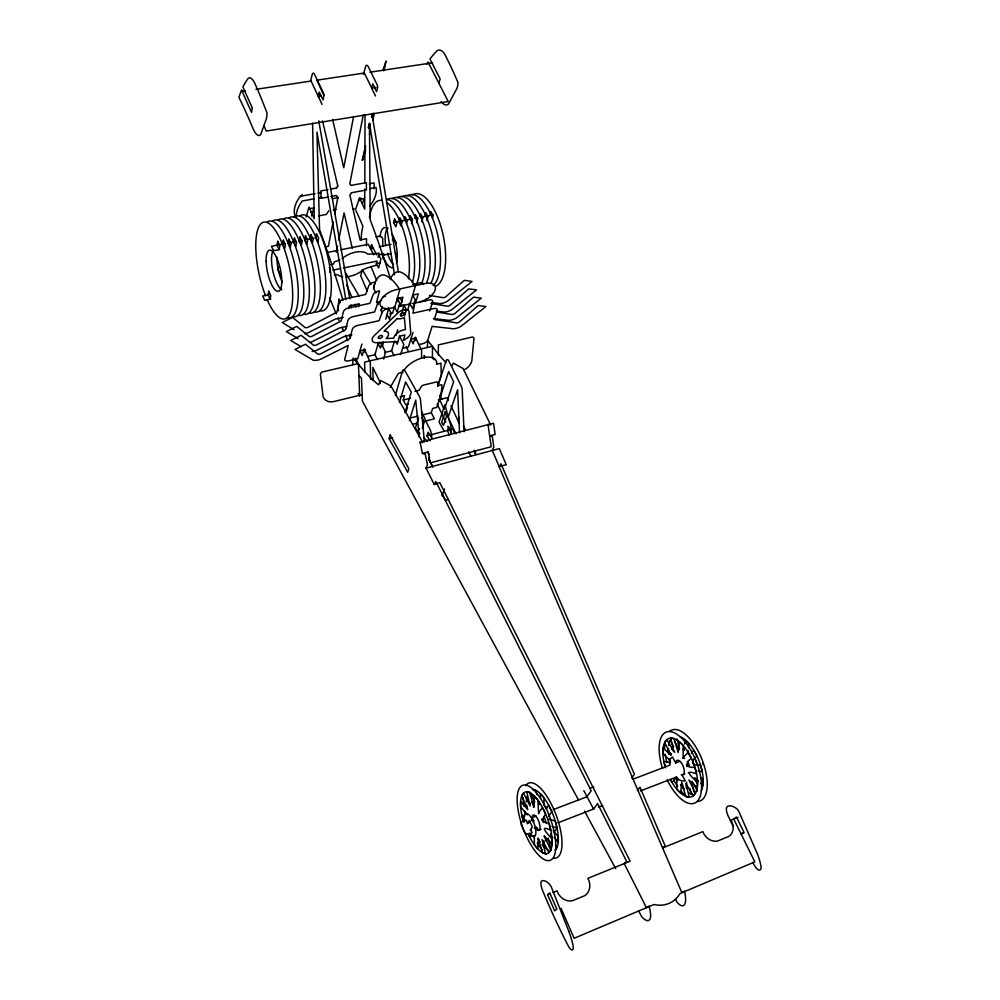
<?xml version="1.0" encoding="UTF-8"?>
<svg xmlns="http://www.w3.org/2000/svg" width="1000" height="1000" viewBox="0 0 1000 1000"><rect width="100%" height="100%" fill="white"/><g stroke="black" fill="none" stroke-linecap="round" stroke-linejoin="round"><path stroke-width="1.5" d="M421.587 357.912L421.587 350.163L415.312 337.188L413.137 343.8L410.812 339.188L413.025 332.413M424.225 358.263L424.225 355.387L424.938 356.8M540.45 798.35L540.45 793.763L544.025 797.9L544 805.562M364.8 189.025L364.738 209.137L359.538 197.763L355.838 208.875L352.863 209.438M364.812 182.838L365.025 114.75M371.725 249.125L371.737 244.838M543.925 840.6L543.913 846.55L542.163 844.6A32.612 11.938 69.8 0 0 548.225 850.1M382.738 246.5L382.775 239.5A4.425 3.613 -46.5 0 0 378.787 236.312L375.962 236.863M438.325 355.062L438.387 344.925L472 337.1A2.275 1.775 -48 0 1 473.963 338.738L471.8 361.188A11.4 8.825 -47 0 1 463.775 369.975M369.513 124.525L369 127.6M682.5 784.087L682.35 787L684.25 789.1A31.2 14.013 68.2 0 1 680.575 784.788M684.463 747.05L684.137 750.475L683.012 749.262M684.625 744.062L684.862 739.587L688.763 743.363L688.525 747.85M686.338 787.962L686.65 782.138M688.2 753.825L688.363 750.837M691.475 781.525L694.075 792.05M540.45 804.463L539.587 804.35L538.525 800.65M543.938 836.125L544.913 836.525L546.225 841.438M363.413 156.425L362.325 160.463L365.45 150.475M383 70.15L386.075 61.025L383.963 70.575M363.1 158.1L363.738 155.863L363.25 157.762M363.638 156.075L365.45 149.55M353.575 116.7L343.738 167.763L332.625 119.475M365.562 145.625L362.863 158.112L363.125 157.275M333.137 221.825L328.387 246.275L325.75 246.8M334.625 214.175L337.887 197.362A8.988 7.562 -47.6 0 1 336.413 195.5L330.812 196.55M363.237 115.025L349.787 183.888A8.988 7.562 -47.6 0 1 351.05 185.4L366.413 182.613L366.413 189.988L351.287 192.775A8.988 7.562 -47.6 0 1 349.875 195.138L360.1 239.988L366.512 238.725L366.525 245.875M336.325 252.2L337.525 246.175M338.713 240.138L344.062 212.963L352.312 248.4M383.35 70.738L385.312 64.362M329.675 272.387L330.337 269.438L329.25 267.275M369.425 134.15L370.412 129.775M369.225 127.762L370.112 123.912M368.4 127.487L369.387 123.238M365.538 147.238L363.188 157.562L365.5 149.762M371.512 116.45L372.212 113.488M371.712 116.788L372.413 113.812M372.7 120.35L374.263 113.812M348.575 308.587L349.225 305.938L359.288 303.775L358.562 306.663M310.562 81.175L312.238 74.4A4.938 1.725 80.5 0 1 314.75 74.725L323.363 92.95A2.375 0.85 80.4 0 1 323.812 96.163L323.013 99.938L319.312 92.062L318.288 96.363L321.15 95.925M378.038 257.362L379.113 253.188L375.15 253.787A64.112 37.4 -28.6 0 1 367.625 254.013A18.587 10.537 -26.8 0 0 342.113 258.512M373.575 288.175L375.188 282.025L373.688 282.337A4.7 2.587 -27.1 0 0 368.688 286.038L365.662 294.45L344.137 299.05A4.7 2.587 -26.2 0 0 339.113 302.95L336.925 312.113L308.637 326.95A3.175 1.737 -25.2 0 1 305.163 327.6L292.562 317.375L282.275 322.512L294.012 329.675M382.738 258.2L383.9 253.8L378.688 254.862L380.913 259.1L378.612 267.9L376.4 263.663L380.288 262.863M393.55 222.562L394.575 218.663L396.85 222.875L395.812 226.775L393.55 222.55L411.9 218.988M363.65 155.85L365.325 150.95M376.562 302.137L379.562 290.887L378.05 291.212A4.713 2.575 -27.1 0 0 373.038 294.9L369.975 303.3L348.413 307.962A4.713 2.562 -26.3 0 0 343.35 311.875L341.138 321L312.762 335.875A3.188 1.725 -25.2 0 1 309.275 336.538L296.7 326.425L286.388 331.575L298.1 338.65M399.113 220.25L399.812 217.65L402.088 221.863L401.037 225.75L399.338 222.6M364.65 352.225L365.35 349.613L359.888 350.863L357.812 358.713L348.3 360.913A4.638 2.413 -25.9 0 1 344.775 359.1L348.237 345.438L323.462 357.837A10.15 5.362 -25.3 0 1 313.188 360.2L295 349.45L305.375 344.25L317.913 354.162A3.212 1.7 -25.3 0 0 321.413 353.488L349.988 338.5L352.287 329.438A4.75 2.537 -26.3 0 1 357.388 325.513L379.05 320.712L382.188 312.375A4.75 2.537 -27.1 0 1 387.25 308.663M404.312 219.237L405.025 216.637L407.3 220.85L406.587 223.438M381.238 310.487L382.35 306.388M409.513 218.225L410.225 215.637L412.5 219.825L411.425 223.713M385.725 319.212L388.762 308.337M414.675 217.225L415.4 214.625L417.688 218.825L416.6 222.7M382.35 346.475L383.525 342.275L378.088 343.512L374.975 354.738L367.65 356.438M419.837 216.213L420.575 213.625L422.863 217.812L421.763 221.688M394.35 307.113L392.625 313.188L389.85 313.8M397.887 301.712L399.05 297.625M363.325 74.525L365.637 66.475A4.862 1.85 81 0 1 368.312 66.762L377.1 84.663A2.35 0.9 80.8 0 1 377.512 87.837L376.587 91.575L372.8 83.837L371.625 88.1L375.5 96.013M361.912 344.05L359.963 350.85L362.238 355.55L364.162 348.913L370.3 362.125L370.625 379.338L373.35 378.688M383.625 358.975L385.2 353.488A2.237 0.825 76.8 0 0 384.712 350.425L381.512 344.125L380.4 348.088L377.6 342.537M424.988 215.212L425.725 212.625L428.025 216.8L426.9 220.675M306.125 216.988L308.45 208.912L313.888 207.9L311.512 215.963M308.562 208.912L309.075 207.125L314.188 218.7L312.6 123.162M400.85 315.863L401.875 312.312M402.25 311.062L404.012 304.988L398.488 306.2M430.112 214.225L430.863 211.637L433.162 215.8L432.413 218.375M394.438 341.087L391.587 350.9L384.575 352.525M396.087 335.412L397.738 329.712M397.95 341.625A11.638 6.037 -27.2 0 1 396.562 341.65L378.438 342.512A8.925 4.675 -26.7 0 1 372.413 341.037A8.925 4.675 -26.7 0 1 374.513 335.363L397.137 313.738A7.1 3.762 -27.4 0 1 404.3 309.65A7.1 3.762 -27.4 0 1 409.025 311.737L410.662 331.688A9.287 4.812 -27.2 0 1 404.963 339.538A11.638 6.037 -27.2 0 1 403.387 340.262L404.963 334.938L399.538 336.175L397.175 344.237L395.763 341.475M395.337 395.412L402.512 370.913A4.888 1.925 74.7 0 1 405.462 371.65L419.237 396.125A4.925 1.963 74.3 0 1 420.588 400.562L424.425 442.05M415.625 302.762L418.275 293.888L412.688 295.087L415.25 299.85L412.612 308.712A55.275 20.95 76.9 0 0 409.45 303.25M400.55 354.588L403.85 344.55L399.538 336.175M399.45 402.562L405.588 381.95L411.275 392.1L405.012 412.612M408.625 403.975L405.675 404.712L403.275 400.012L404.575 395.688L400.075 396.788M425.475 301.275L426.262 298.688M415.312 340.575L416.112 337.975L410.812 339.188L408.438 347L402.688 348.325M406.238 411.275L407.5 407.175M429.75 310.975L432.55 301.962A4.625 2.438 -28.1 0 0 429.325 299.938L412.863 303.55M409.387 420.525L415.75 400.087L419.212 437M368.375 127.863L369.575 124.362M418.625 417.962L415.375 428.137L419.775 433.663M362.35 160.087L363.2 157.613M422.312 428.075L424.162 422.337A20.062 8.462 70.4 0 0 422.088 417.675M438 384.9L441.213 375.05L441 363.162L436.55 364.225A18.725 9.475 -27.6 0 0 424.05 357.537A18.725 9.475 -27.6 0 0 403.787 370.725M437.775 386.375L446.2 360.525A4.825 1.863 78.3 0 1 448.988 361.287L461.1 385.825A4.862 1.9 77.9 0 1 462.212 390.262L464.062 431.75M431.225 412.738L432.625 408.45L436.812 407.4L439.975 397.85A113.35 56.45 -25.5 0 0 441.825 384.725L437.7 385.737L437.612 382.65A2.312 1.137 -27.8 0 0 435.962 382.075L423.688 385.05A2.312 1.15 -27.5 0 0 421.325 386.613L419.075 390.288L414.9 391.312M430.163 440.863L426.9 435.8L428.1 432.188L431.737 437.825A10.45 4.45 70.3 0 0 428.062 425.725L421.688 411.863M359.913 200.7L360.8 198.025M362.425 203.875L364.212 198.538L358.938 199.513M445.262 406.562L453.65 381.737L448.663 371.575L439.438 399.438L444.275 409.487M432.45 466.2L428.7 459.387L429.513 457M372.1 117.275L373.5 113.2M448.1 417.4L457.587 389.75L459.562 432.825M438.762 83.025L440.175 78.95L429.988 59.075L431.075 57.6A156.725 68.463 79.4 0 1 437.163 50.712A17.962 7.562 81.5 0 1 445.087 54.913A232.963 90.412 79 0 1 458.062 82.8A14.488 6.175 81.5 0 1 456.5 89.213L448.5 104.05A18.5 7.8 81.2 0 1 441.163 101.525M458.125 420.887L459.375 417.325M441.975 495.925L444.5 488.975M474.6 453.35L475.487 451.012M451.662 366.362L453.312 363.125L463.088 368.512L490.688 424.975L488 424.363L489.625 435.775L492.312 436.425L493.837 447.15L492.2 450.262L499.325 466.875L501 463.8L634.425 774.362L631.712 777.975M555.025 850.225L556.862 847.675L555.525 844.887M426.637 64.4L428.038 62.05L448.237 101.538L266.3 131.062L263.788 125.438M390.2 387.375L398.5 373.275L403.062 372.2M527.163 823.812L529.325 820.525L532.375 826.925L530.188 830.188M546.175 808.962L548.675 805.25L551.788 811.675L548.438 816.6M531.462 835L529.888 837.337L528.337 834.262A32.675 11.838 69.9 0 0 551.975 845.163A32.675 11.838 69.9 0 0 532.75 794.613A32.675 11.838 69.9 0 0 523.4 821.275M542.5 819.912L542.837 821.513L549.025 823.375L550.825 830.325C536.838 823.55 549.8 836.1 552.05 839L552.025 844.5L544.425 836.112L550.725 850.088L548.913 852.625L542.038 839.538L545.5 853.65L542.425 852.613L538.2 838.05L537.863 848.925L534.375 844.663L534.362 835.738M328.825 210.812L326.238 214.462L318.675 215.888M637.425 790.562L639.975 787.262L665.15 845.875L662.613 847.975L681.875 892.663L684.575 891.062A24.6 9.938 69.5 0 1 685.6 900.1A14.312 5.8 69.4 0 1 676.737 901.75L675.413 898.925M691.312 753.238L693.763 750.188L697.038 756.225C689.987 760.7 691.787 766.338 700.512 765.05L702.225 771.688L698.05 770.888M547.625 894.688L549.763 892.812L556.838 909.075L554.663 910.9L547.625 894.688L550.325 893.6M679.475 749.638L674.463 741.438M743.962 832.9L741.137 834.075L743.863 832.062L736.438 817.025L733.75 819.075L754.837 861.875L680 893.525A30.05 25.9 57.9 0 1 653.962 904.525L574.125 938.288L561.025 908.275M553.025 892.5L557.087 890.85A13.525 12.038 59.8 0 0 572.388 900.75L584.712 895.688A13.487 11.975 59.4 0 0 587.825 878.363L630.15 861.188L439.775 482.612L434.188 484.363M738 817.35L730.962 820.212A12.975 10.888 54.3 0 1 728.85 836.425L717.588 841.05A13 10.95 54.5 0 1 702.85 831.625L662.613 847.975L499 466.438L506.275 464.762L499.312 448.612L426.05 468.15M540.975 829.312L538.275 830.362L536.75 827.175L534.3 828.112M557.938 822.775L594.075 808.825M598.413 807.15L602.737 805.487M640.325 790.975L676.462 777.038A7.812 6.55 43.3 0 0 685.275 780.888L682.062 774.875L684.85 773.8M530.037 822.212L527.6 823.15L526.087 819.975L523.025 821.137A3.588 3.225 43.3 0 0 521.475 825.5L524.5 831.888A3.588 3.237 44 0 0 529.087 833.913L532.15 832.725L530.638 829.525M536.237 816.1L532.188 817.65L533.713 820.812M553.175 809.638L586.875 796.787L591.163 790.8L435.85 481.538L434.312 484.625L425.975 467.987L427.475 464.862L425.238 454.113L422.438 453.45L420.05 442L422.85 442.612L390.938 385.925L380.538 380.513L378.562 384.862A213.912 85.2 77.3 0 1 361.65 368.075L353.162 358.137A62.713 23.837 74.1 0 0 352.75 364.525M632.762 779.287L670.088 765.05A7.775 6.513 42.5 0 1 672.5 756.975L675.675 762.925L679.85 761.338M589.525 788.438L593.825 786.812M389.212 438.713L392.675 437.713M448.438 499.425L445.513 500.238L441.987 493.85M422.438 453.45L428.125 451.975L430.375 462.85L491.225 446.75L489.663 435.887L495.138 434.462L493.537 423.25L420.087 442.188M426.9 435.8L452.975 429.062L454.575 433.05M412.475 424.35L416.875 423.237M422.738 421.75L434.45 418.775L431.3 412.713L422.475 414.938M409.363 418.25L418.137 416.037M438.125 399.975L447.088 397.75L448.387 400.462M403.275 400.012L410.662 398.2M362.113 394.7L334.375 401.425A11.85 9.488 -41.2 0 1 323.15 396.863L320.412 374.6A2.375 1.925 -41.2 0 1 322.525 371.912L358.438 363.55L359.688 396.125L358.188 393.4M418.95 344.562L422.875 343.65A4.537 2.312 -27.6 0 0 427.812 339.938L432.113 326.388L451.463 328.537A9.725 4.963 -28.5 0 0 460.95 326.362L485.913 306.537L478.188 305.55L459.45 321.95A3.088 1.575 -28.5 0 1 456.15 322.812L434.288 319.513L437.137 310.525A4.638 2.425 -28.1 0 0 433.913 308.538L412.925 313.188L414.45 305.275A4.713 2.5 -27.7 0 0 413.35 303.475M351.812 334.875L343.888 336.65L319.2 349.012A10.113 5.4 -25.2 0 1 312.075 351.488M347.075 326.3L339.45 327.987L314.85 340.3A10.075 5.438 -25.2 0 1 309.513 342.463M405 310.462L407.762 309.85L409.538 303.788L411.037 303.45M343.162 317.4L335.262 319.137L310.738 331.4A10.05 5.475 -25.1 0 1 304.525 333.713M412.738 284.387L420.188 282.8A4.6 2.475 -28.1 0 1 423.512 284.5M270.825 299.05L264.725 300.325L262.688 296.012L270.312 294.425M332.863 270.15L340.487 268.587M343.537 267.962L377.062 261.1L375.95 265.438L371.925 266.4A63.625 34.487 -26.8 0 0 363.775 269.3A18.587 10.537 -26.8 0 1 347.225 276.762M330.85 264.575L333.525 264.025L334.162 261.925A65.287 38.763 -26.8 0 0 339.725 259.925M382.212 255.387L391.025 253.588M373.413 247.887L370.487 248.475L371.425 244.713L376.712 254.825M379.275 246.713L391 244.363M327.325 252.463L337.95 250.35M340.975 249.737L368.3 244.288L373.775 254.788M279.662 249.525L273.562 250.725L271.438 246.325L285.163 243.65M288.212 243.05L295.837 241.575M298.888 240.975L301.938 240.387M304.988 239.788L314.137 238.012M414.963 218.388L418.025 217.787M421.075 217.2L433.312 214.812M310.613 212.45L313.625 211.887M333.2 209.988L336.125 209.438M314.137 198.812L302.2 201.012A48.1 25.025 -24.1 0 0 296.35 217.2M318.612 198L321.6 197.45M369.963 188.575L376.087 187.45A48.25 25.162 -23.8 0 1 369.637 206.275M328.025 197.062L321.025 198.35L320.9 190.9L328 189.613M338.45 197.6L332.55 198.688L332.038 195.538M330.838 189.088L336.512 188.062M315.062 193.637L300.15 196.35A48.038 25.125 -24 0 0 294.85 215.4M318.038 193.1L321.025 192.55M369.387 183.738L373.975 182.9A48.188 25.275 -23.8 0 1 373.938 188.825M375.875 87.45L371.7 88.1L364.35 73.037L316.8 80.188L324.025 95.475M242.175 91.4L245.238 90.938M255.95 89.325L311.087 81.05L322.075 104.425M369.888 72.213L432.55 62.8M670.55 762.663L663.888 761.438L665.537 767.85M433.55 318.575L446.938 320.125A9.7 5 -28.5 0 0 456.413 317.975L481.262 298.163L473.537 297.137L454.9 313.538A3.075 1.587 -28.5 0 1 451.6 314.4L437.025 312.113M532.837 789.562L535.875 790.35L537.013 794.762M436.35 311.1L442.287 311.812A9.663 5.038 -28.5 0 0 451.75 309.7L476.475 289.9L468.75 288.837L450.213 305.238A3.062 1.6 -28.5 0 1 446.925 306.087L430.9 303.5M432 302.575L437.938 303.325A9.637 5.075 -28.5 0 0 447.388 301.238L472.013 281.438L464.288 280.338L445.825 296.75A3.05 1.613 -28.5 0 1 442.55 297.575L429.45 295.4M549.113 819.212L555.212 820.987L557 827.938L552.112 826.462M524.775 816.162L521.912 815.312L523.638 822.025M531.087 820.163L533.987 821.025M301.137 346.675L290.738 340.462L301.087 335.288L313.637 345.3A3.2 1.713 -25.2 0 0 317.137 344.625L345.613 329.688L347.875 320.588A4.737 2.55 -26.3 0 1 352.95 316.688L374.562 311.938L377.663 303.575A4.737 2.562 -27.1 0 1 381.613 300.2M671.812 749.062L674.95 752.163M701 777.875L703.188 780.037L702.862 785.4L700.675 783.238M671.55 754.35L668.413 751.237L668.425 748.487A31.2 14.013 68.2 0 0 668.575 754M698.487 781.062L694.562 777.7L696.862 783.125M533.375 807.163L533.862 806.25L531.725 801.7M551.163 833.75L550.575 834.375L552.188 837.938M358.725 375.288L361.438 378.113L362.475 401.213L578.6 800.163M434.062 359.775L432.425 357.9L432.475 346.3L364.613 362.113L364.837 372.388M530.5 803.763L526.688 799.237L526.575 801.812A32.612 11.938 69.8 0 1 527.075 796.137M553.2 830.65L558.225 836.587L558.175 842.087L554.175 837.325M527.325 814.887L520.675 806.912L520.55 804.075L520.65 801.5L527.837 809.587L521.788 795.875L523.475 793.175L530.138 806.038L526.737 791.85L529.75 792.638L534 807.237L534.312 796.062L537.863 800.225L538.587 812.775L542.5 807.6L545.612 814.038L542.125 820.25L541.688 819.287M692.262 781.462L697.425 790.987M444.3 431.262L439.05 422.1L444.925 404.688L449.225 420.325A10.388 3.6 80.7 0 1 451.05 432.812L448.688 426.887L447.438 430.487L449.325 435.225M670.462 760.962L662.9 753.325L662.887 750.562L663.138 748.037L671.05 755.387L664.75 742.45L666.85 739.7L673.9 751.737L670.688 738.15L674.137 738.7L678.162 752.575L679.237 741.7L683.125 745.487L683.188 757.55L688.112 752.337L691.375 758.388C684.388 762.85 686.162 768.487 694.85 767.225L696.575 773.875C681.712 768.225 693.5 778.825 697.55 782.237L697.237 787.613L688.888 780.013L695.45 793.162L693.225 795.788L685.938 783.538L689.225 797.062L685.725 796.287L681.712 782.45L680.638 793.037L676.825 789.15L676.75 777.4L672 782.337L670.362 779.463A31.263 13.938 68.3 0 0 697.15 788.263A31.263 13.938 68.3 0 0 677.5 740.387A31.263 13.938 68.3 0 0 665.312 767.15M370.938 284.325L362.275 269.675L360.725 275.912L367.238 291.137M345.737 273.087L358.988 295.875M677.513 780.2L675.875 777.337A31.2 14.013 68.2 0 0 677.8 780.7M427.75 451.887L429.188 454.5M428.7 459.387L432.938 467.062M584.538 811.125L615.712 868.688M638.725 911.162L641.7 916.65A14.475 5.763 65.3 0 0 650.625 915A24.875 9.887 65.4 0 0 649.062 906.087L646.4 907.663L624.2 863.587L626.675 861.5L597.575 803.562L593.562 809.025L583.8 790.612M692.513 762.525L693.8 764.9M673.7 746.712L670.3 740.375L671.25 738.812A31.2 14.013 68.2 0 0 668.713 745.525M396.112 243.325L393.9 239.188A6.375 4.662 16 0 0 392.262 239.988M400.188 298.012L402.25 301.95M403.612 304.575L406.362 309.812L404.625 315.763L402.812 312.288M388.375 307.9L391.1 313.188L389.425 319.137L387.038 314.488M375.962 292.975L373.625 288.425A43.812 16.45 77.3 0 1 384.25 275.025A61.337 22.975 77.1 0 1 398.3 287.387L399.75 289.65L394.75 307.337L390.85 308.188A14.525 7.837 -27.4 0 1 380.238 301.825A14.525 7.837 -27.4 0 1 396.012 289.75L425.012 283.538A14.412 7.7 -28.1 0 1 435.125 289.938A14.412 7.7 -28.1 0 1 419.475 301.925M376.763 301.775L378.15 304.462M380.9 309.825L382.275 312.512M391.312 350.3L394.075 355.725M374.7 354.15L377.438 359.6M474.212 450.4L476.2 454.5M468.725 451.875L470.725 456.012M448.762 418.762L456.025 433.837M437.175 404.075L445.825 422.088M447.825 426.25L449.825 430.412M530.212 792.262L534.763 801.725M551.038 841.9L552.362 844.675M463.4 425.75L465.425 429.963M450.988 405.913L459.462 423.688M439.85 395.1L441.825 399.35M406.175 346.587L408.175 350.913M359.2 365.962L355.75 358.25M355.938 210.387L362.938 226.312A43.062 16.137 78.2 0 0 361.175 240.012M338.675 310.812L337.738 308.625L339.062 298.925L339.787 301.363A35.913 12.763 77.6 0 0 340.138 302.712M346.613 284.913L351.912 297.438M354.85 304.4L356.037 307.188M677 738.863L679.538 748.675M689.837 788.487L691.287 794.1L693.1 794.7A31.2 14.013 68.2 0 1 688.763 792.812M548.175 838.012L551.213 849.788M322.488 120.85L337.8 186.025M669.4 759.338L670.113 762.525A31.2 14.013 68.2 0 1 669.275 758.787M318.788 120.862L349.787 298.712M350.863 304.85L351.4 307.913M345.85 299.637L316.95 132.125L319.538 229.6A364.162 104.1 76.5 0 1 342.688 299.4A26.325 9.35 77.6 0 0 342.95 300.45M371.95 114.1L398.4 272.025M394.525 274.85L369.475 123.462L370.213 219.85A359.8 111.912 76.5 0 1 390.75 279.662M319.025 93.963L319.088 96.912M373.113 380.538L372.875 367.45L379.663 381.425A2.362 0.85 76.4 0 1 380.225 383.587M524.6 822A12.225 4.387 70 0 1 528.725 814.575A12.225 4.387 70 0 1 535.887 831.75A12.225 4.387 70 0 1 529.25 833.162M694.788 758.725A11.638 5.263 68.2 0 1 697.013 764.362M542.375 818.575A2.65 0.975 69.8 0 1 543.387 822.525M532.712 821.663A8.15 2.95 69.9 0 1 534.938 815.45A8.15 2.95 69.9 0 1 540.037 826.862A8.15 2.95 69.9 0 1 535.588 828.112M522.312 826.225A39.962 14.488 69.9 0 1 531.962 788.275A39.962 14.488 69.9 0 1 555.075 853.275A39.962 14.488 69.9 0 1 522.75 827.425M549.475 818.662A2.65 0.975 69.8 0 1 549.575 819.55M540.112 841.912A32.612 11.938 69.8 0 1 538.112 838.875M527.125 808.7A32.612 11.938 69.8 0 1 526.725 805.125M532.587 789.538A32.612 11.938 69.8 0 1 552.925 814.4A32.612 11.938 69.8 0 1 556.05 849.163M538.562 813.688A8.125 2.975 69.8 0 1 539.412 812.725M543.725 816.488A8.125 2.975 69.8 0 1 546.038 823.312M525.6 785.825A39.888 14.6 69.8 0 1 555.438 813.2A39.888 14.6 69.8 0 1 554.012 858.238M546.325 854.338A39.888 14.6 69.8 0 1 544.663 852.763M542.15 849.95A39.888 14.6 69.8 0 1 537.212 842.95M534.3 837.8A39.888 14.6 69.8 0 1 533.188 835.6M525.438 814.287A39.888 14.6 69.8 0 1 524.65 810.738M523.837 806.15A39.888 14.6 69.8 0 1 523.162 797.75M686.462 764.712A2.537 1.137 68.2 0 1 686.938 766.538M675.638 763.263A7.788 3.475 68.3 0 1 679.7 761.075A7.788 3.475 68.3 0 1 684.212 770.175A7.788 3.475 68.3 0 1 681.312 774.7M662.6 768.6A38.237 17.05 68.3 0 1 676.9 734.25A38.237 17.05 68.3 0 1 700.913 793.662A38.237 17.05 68.3 0 1 667.163 779.925M702.65 763.337A3.45 2.862 43 0 1 703.062 764.55M556.838 827.588A8.062 7.175 44.1 0 1 553.513 832.038M544.688 806.663A8.012 7.138 42.9 0 1 547.163 807.6M682.688 758.175A7.775 3.487 68.2 0 1 684.712 758.538M687.487 761.525A7.775 3.487 68.2 0 1 689.45 766.137M688.775 772.438A7.775 3.487 68.2 0 1 688.363 772.65M680.05 736.688A31.2 14.013 68.2 0 1 698.975 760.662A31.2 14.013 68.2 0 1 701.25 790.7M669.762 731.225A38.163 17.138 68.2 0 1 702.087 759.7A38.163 17.138 68.2 0 1 697.237 801.5M686.725 796.875A38.163 17.138 68.2 0 1 681.25 791.312M677.763 786.637A38.163 17.138 68.2 0 1 673.763 779.95M666.75 761.9A38.163 17.138 68.2 0 1 665.225 754.388M664.675 748.713A38.163 17.138 68.2 0 1 664.862 742.325M294.337 217.062A49.088 16.363 78 0 1 322.938 260.712A49.088 16.363 78 0 1 314.425 311.9M288.913 218.075A49.162 16.225 78 0 1 317.413 261.825A49.162 16.225 78 0 1 309.075 313.05M283.488 219.1A49.237 16.1 77.9 0 1 311.863 262.95A49.237 16.1 77.9 0 1 303.712 314.212M265.512 295.675A49.538 15.562 77.8 0 1 264.037 222.075A49.538 15.562 77.8 0 1 292.613 291.188A49.538 15.562 77.8 0 1 267.113 299.525M278.038 220.125A49.312 15.962 77.9 0 1 306.3 264.062A49.312 15.962 77.9 0 1 298.325 315.375M267.087 222.175A49.462 15.7 77.9 0 1 295.113 266.312A49.462 15.7 77.9 0 1 287.512 317.7M281.875 289.812A21.025 6.675 77.9 0 1 272.863 270.975A21.025 6.675 77.9 0 1 273.412 250.212M272.562 221.137A49.387 15.825 77.9 0 1 300.712 265.188A49.387 15.825 77.9 0 1 292.925 316.525M282.262 282.013A21 6.725 77.9 0 1 276.975 257.25M299.738 216.05A49.013 16.488 78 0 1 328.45 259.6A49.013 16.488 78 0 1 319.75 310.75M393.425 264.562A20.35 7.812 78.4 0 1 387.438 253.225M385.675 245.588A20.35 7.812 78.4 0 1 387.788 227.812M386.488 199.35A47.888 18.4 78.4 0 1 409.087 230.675A47.888 18.4 78.4 0 1 412.562 282.137M412.45 194.887A47.462 19.075 78.5 0 1 442.013 230.425A47.462 19.075 78.5 0 1 436 286.112M407.388 195.837A47.525 18.962 78.5 0 1 436.037 228.487A47.525 18.962 78.5 0 1 433.162 285.688M402.3 196.8A47.6 18.85 78.5 0 1 429.663 225.625A47.6 18.85 78.5 0 1 430.65 283.562M369.425 217.537A47.95 18.275 78.4 0 1 381.3 200.325M386.488 202.3A47.95 18.275 78.4 0 1 408.387 278.875M393.638 267.288A20.387 7.763 78.4 0 1 382.35 254.25M380.112 236.838A20.387 7.763 78.4 0 1 387.7 228.538M392.163 234.175A20.387 7.763 78.4 0 1 396.512 262.688M397.212 197.75A47.675 18.738 78.5 0 1 423.825 224.737A47.675 18.738 78.5 0 1 426.637 282.562M396.112 243.675A6.388 2.475 78.4 0 1 396.138 242.2M386.975 199.675A47.812 18.512 78.4 0 1 413.387 226.8A47.812 18.512 78.4 0 1 416.388 284.762M392.1 198.713A47.737 18.625 78.4 0 1 418.612 225.763A47.737 18.625 78.4 0 1 421.512 283.663M397.337 254.525A6.388 4.688 16.2 0 1 395.425 252.7M279.488 266.737A2.95 2.2 11.8 0 0 277.8 269.462L279.887 273.8A2.95 2.212 11.8 0 0 281.425 275.188M752.675 862.45A276.163 145.662 65.2 0 0 755.05 866.413A6.787 3.088 65.8 0 0 761.125 867.875A20.525 9.287 66.1 0 0 761 866.263A31.962 14.387 66.2 0 0 756.787 852.475L739.112 812.125A5.6 2.575 66.8 0 0 736.55 808.587A25.113 11.45 66.6 0 0 727.887 806.237A10.15 4.638 66.8 0 0 726.65 807.562A5.55 2.537 66.9 0 0 726.413 810.15A10.613 4.862 66.8 0 0 728.888 817.438A276.163 145.662 65.2 0 0 732.875 825.788M427.6 441.55A10.45 4.45 70.3 0 1 424.1 437.788M419.588 429.237A20.288 8.637 70.6 0 1 418.925 428.475M445.9 362.5A208.688 83.488 81.6 0 1 435.712 350.737L428.075 340.85A61.413 23.525 78.4 0 0 427.275 347.2M336.512 188.05A8.988 7.562 -47.6 0 1 337.8 186.012M342.7 276.737A18.587 10.537 -26.8 0 1 337.575 274.713A64.825 35.612 -25.3 0 0 334.438 274.75M347.837 340.625A1827.413 960.562 -80.6 0 1 345.487 335.312M343.738 331.325A1827.413 960.562 -80.6 0 1 342 327.312M339.125 320.625A1827.413 960.562 -80.6 0 1 337.975 317.95M336.275 313.913A1827.413 960.562 -80.6 0 1 329.55 297.7M300.738 196.7A21.475 7.262 78.6 0 1 302.238 194.562M350.637 337.537A68.15 24.575 77.7 0 1 349.312 334.938M346.362 328.475A68.15 24.575 77.7 0 1 345.95 327.512M376.7 280.413A1754.975 975.812 -78.5 0 1 371.188 266.975M390.375 279.212A43.612 16.775 77.4 0 1 399.613 271.812A61.075 23.413 77.1 0 1 413.837 284.062L415.312 286.312L410.075 303.975L400.35 306.112L402.912 297.213L397.275 298.438L399.775 303.225L397.238 312.1A55.512 20.55 76.9 0 0 394.087 306.613M382.925 297.35A12.862 4.812 77.4 0 1 385.4 296.475M268.738 291.212L268.075 294.887L270.113 299.2L270.788 295.538L268.738 291.212M277.738 241.275L277.025 245.238L279.15 249.625L279.875 245.675L277.738 241.275M283.325 240.188L282.6 244.15L284.738 248.538L285.475 244.587L283.325 240.188M288.888 239.112L288.15 243.062L290.3 247.45L291.05 243.5L288.888 239.112M294.45 238.038L293.688 241.988L295.837 246.363L296.6 242.413L294.45 238.038M299.975 236.975L299.2 240.925L301.363 245.275L302.15 241.337L299.975 236.975M305.5 235.9L304.713 239.85L306.875 244.2L307.675 240.263L305.5 235.9M311 234.838L310.2 238.775L312.362 243.125L313.175 239.188L311 234.838M252.362 108.112L251.5 112.325L241.537 89.987L238.875 97.263A268.062 75.15 77.5 0 1 252.575 127.513A19.525 6.175 79.7 0 0 260.663 134.662L266.125 119.5A15.3 4.9 79.8 0 0 266.962 112.85A244.562 70.8 78 0 0 254.737 83.188A18.95 5.987 79.9 0 0 248.113 78.487A165.487 54.262 78.3 0 0 243.688 85.463L242.913 86.962L252.362 108.112M316.488 233.775L315.663 237.712L317.838 242.05L318.663 238.113L316.488 233.775M390.2 434.988L389.125 438.562L407.713 472.287L408.85 468.775L390.2 434.988M445.213 411.825L441.65 422.35A20.137 6.963 81 0 0 443.512 425.275L446.45 416.675A19.925 6.825 80.8 0 0 445.213 411.825M397.325 318.5L384.05 331.163A8.925 4.675 -26.7 0 1 386.163 338.525L393.725 338.175A9.287 4.812 -27.2 0 1 405.425 329.562L404.375 317.462A7.1 3.762 -27.4 0 1 397.325 318.5M568.837 931.425L551.712 887.962A5.938 2.1 69.2 0 0 549.375 884.075A26.612 9.312 69 0 0 541.987 880.85A10.75 3.775 69.2 0 0 541.025 882.125A5.888 2.062 69.3 0 0 540.975 884.788A11.238 3.95 69.2 0 0 543.462 892.55A295.2 120.975 68.2 0 0 568.162 945.713A7.2 2.512 68.5 0 0 573.337 947.788A21.762 7.562 68.6 0 0 573.15 946.112A33.862 11.712 68.7 0 0 568.837 931.425M266.1 261.375A21.062 6.612 77.8 0 0 278.25 291.363A21.062 6.612 77.8 0 0 277.413 259.538A21.062 6.612 77.8 0 0 266.1 261.375M379.663 338.462A2.362 1.238 -26.7 0 0 382.488 335.962A2.362 1.238 -26.7 0 0 378.9 336.463A2.362 1.238 -26.7 0 0 379.663 338.462M401.788 315.763A2.387 1.262 -27.4 0 0 404.663 313.212A2.387 1.262 -27.4 0 0 401.062 313.688A2.387 1.262 -27.4 0 0 401.788 315.763"/></g></svg>
